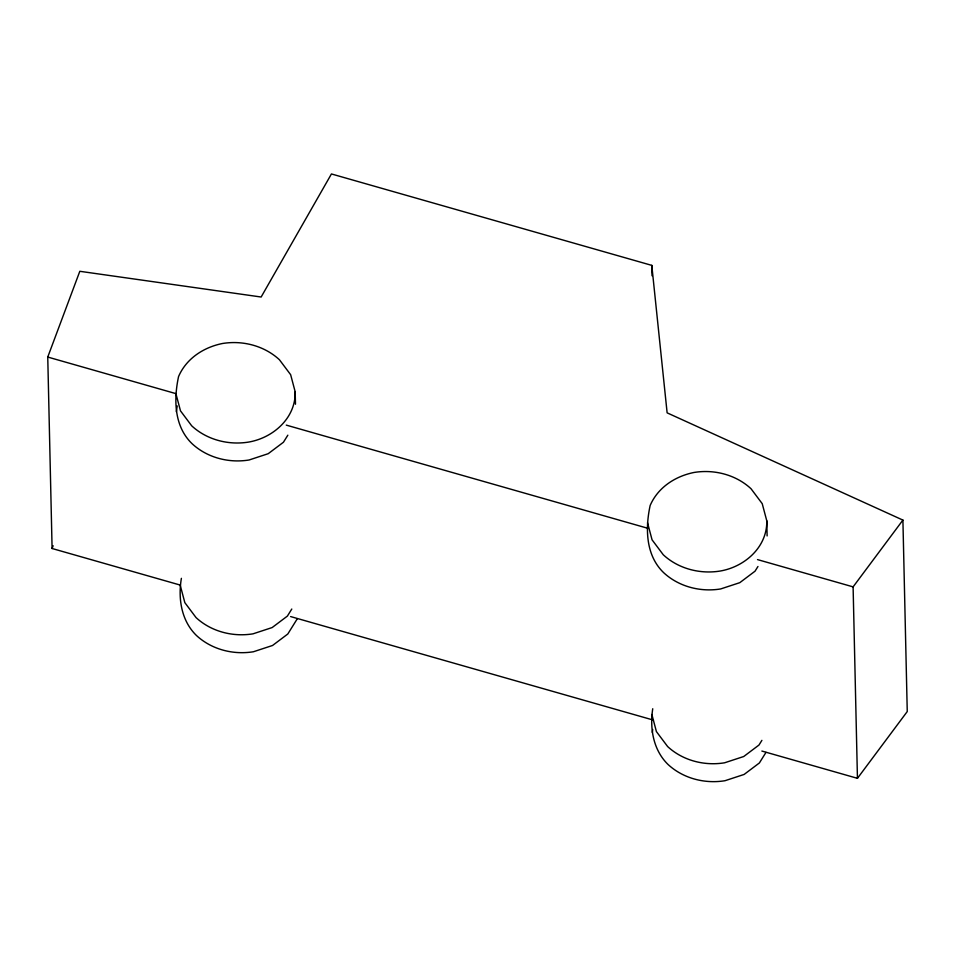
<?xml version="1.0" encoding="UTF-8"?>
<svg xmlns="http://www.w3.org/2000/svg" width="955" height="955" viewBox="0 0 955 955"><rect width="100%" height="100%" fill="white"/><g stroke="black" fill="none" stroke-linecap="round" stroke-linejoin="round"><path stroke-width="1.43" d="M287.837 435.182L283.444 442.237L268.212 453.697L249.088 459.988A63.006 55.474 -1.3 0 1 192.098 443.717C174.037 426.384 173.631 399.441 178.573 376.521C186.368 358.471 203.63 347.31 222.455 343.502A63.006 55.474 -1.3 0 1 279.445 359.76L290.642 374.694L295.191 391.813L295.477 404.216M176.341 411.665L177.224 405.923M297.315 618.733L287.801 634.001L272.557 645.473L253.433 651.752A63.006 55.474 -1.3 0 1 196.444 635.481C181.295 620.762 177.928 598.427 181.39 578.336M295.191 391.813C295.823 418.063 273.178 437.856 248.67 442.07A63.006 55.474 -1.3 0 1 191.68 425.799L180.495 410.865L175.935 393.758M757.96 566.494L755.023 571.197L739.791 582.669L720.655 588.949A63.006 55.474 -1.3 0 1 663.665 572.678C645.616 555.344 645.21 528.413 650.152 505.482C657.947 487.432 675.197 476.27 694.034 472.462A63.006 55.474 -1.3 0 1 751.024 488.733L762.221 503.667L766.77 520.773L767.116 535.934M765.97 752.397L759.38 762.961L744.136 774.433L725.012 780.713A63.006 55.474 -1.3 0 1 668.023 764.454C653.244 750.081 649.651 728.426 652.742 708.741M652.277 732.401L652.719 729.525M766.77 520.773C767.402 547.024 744.757 566.816 720.249 571.03A63.006 55.474 -1.3 0 1 663.259 554.76L652.062 539.826L647.514 522.719M180.423 585.129L52.095 548.504L47.75 357.051L79.814 271.292L261.145 297.017L331.433 173.953L651.788 265.371L667.127 412.858L902.905 520.093L907.25 711.547L857.447 778.325L761.863 751.048M52.095 548.504L53.134 545.735M291.788 609.039L287.395 616.082L272.151 627.554L253.027 633.834A63.006 55.474 -1.3 0 1 196.038 617.575L184.84 602.641L180.292 585.522M761.899 740.352L758.974 745.043L743.73 756.515L724.606 762.794A63.006 55.474 -1.3 0 1 667.617 746.535L656.419 731.602L651.871 714.483M857.447 778.325L853.102 586.871L902.905 520.093M47.75 357.051L176.09 393.675M286.273 425.118L647.669 528.246M757.518 559.594L853.102 586.871M290.618 616.572L653.435 720.106M651.788 265.371L652.026 275.756"/></g></svg>
